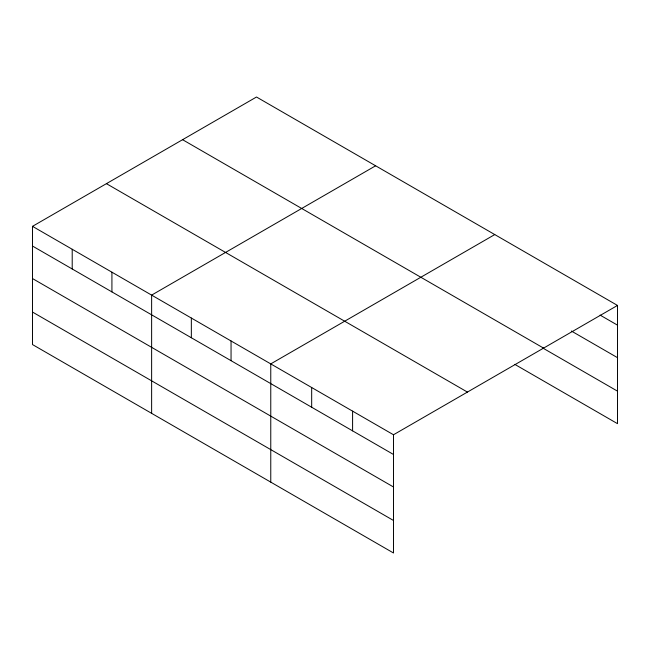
<?xml version="1.0" encoding="UTF-8"?>
<svg xmlns="http://www.w3.org/2000/svg" width="650" height="650" viewBox="0 0 650 650"><rect width="100%" height="100%" fill="white"/><g stroke="black" fill="none" stroke-linecap="round" stroke-linejoin="round"><path stroke-width="0.97" d="M32.5 226.338L393.502 434.761L393.502 552.988L32.5 344.565L32.5 226.338L256.498 97.013L617.5 305.435L617.5 423.662L514.784 364.358M375.627 165.791L151.629 295.116L151.629 413.343M494.756 234.577L270.766 363.894L270.766 482.121M393.502 434.761L617.5 305.435M600.088 315.104L617.5 325.154M571.366 331.029L617.5 357.662M182.577 139.693L543.579 348.116M542.636 347.937L617.5 391.154M106.421 183.657L467.423 392.08M32.5 246.049L393.502 454.48M32.5 278.558L393.502 486.988M32.5 312.057L393.502 520.479M352.592 411.141L352.592 430.852M311.675 387.514L311.675 407.233M231.051 340.966L231.051 360.685M191.344 318.045L191.344 337.756M111.922 272.188L111.922 291.907M72.207 249.259L72.207 268.978"/></g></svg>
